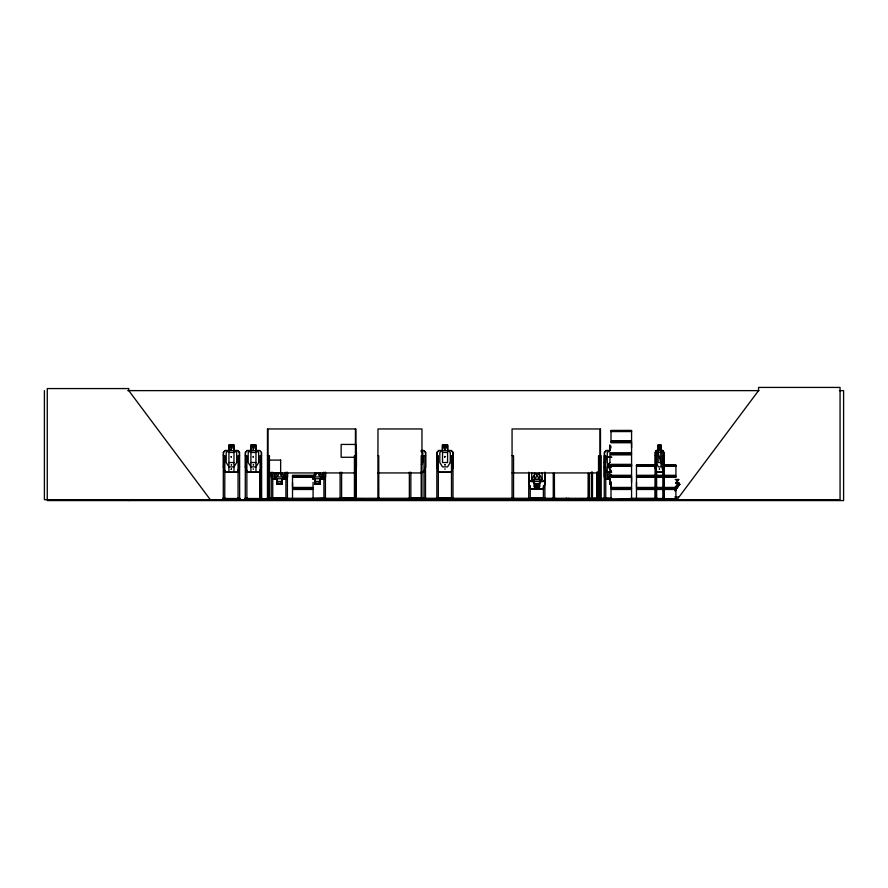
<?xml version="1.0" encoding="UTF-8"?>
<svg xmlns="http://www.w3.org/2000/svg" width="888" height="888" viewBox="0 0 888 888"><rect width="100%" height="100%" fill="white"/><g stroke="black" fill="none" stroke-linecap="round" stroke-linejoin="round"><path stroke-width="1.33" d="M313.087 482.384L313.064 487.434L292.507 487.434L292.529 482.384M611.022 487.434L611.022 482.384L611 487.434L631.579 487.434L631.579 477.333L611 477.333M631.557 482.384L631.557 477.333M631.557 447.796L631.557 442.746L611 442.746M675.923 487.434L636.474 487.434L636.496 482.384M267.732 499.655L267.732 498.745L259.507 498.767L259.518 499.655L276.002 499.511M347.474 499.567L363.958 499.511M609.024 499.567L581.651 499.544M659.551 457.043L659.395 456.476M659.551 447.197L659.395 446.631M662.659 472.105L663.602 466.877L663.847 452.369L663.791 499.655M662.692 472.283L663.691 466.91M663.847 466.91L662.881 472.283L656.088 472.283L655.222 466.899L656.354 472.105M647.974 499.655L671.628 499.655M648.395 498.823L656.11 498.745M231.124 447.219L231.402 446.631L231.091 447.186M231.124 457.076L231.402 456.476L231.091 457.043M253.158 447.208L253.335 446.609M253.158 457.054L253.335 456.454M444.766 447.208L444.944 446.609M444.766 457.054L444.944 456.454M239.571 466.91L237.707 472.283L225.008 472.283L223.332 466.899M261.56 466.91L259.696 472.283L246.997 472.283L245.321 466.899M355.7 469.064L356.443 466.91L356.443 452.369M425.496 466.877L423.698 472.105L420.934 472.105M452.991 466.877L451.182 472.105L438.739 472.105L437.118 466.877L437.118 452.469L438.739 450.649L451.182 450.649L452.991 452.447L452.991 498.29M544.877 483.616L543.079 488.855L530.636 488.855L529.004 483.616L529.026 473.015M604.373 462.482L606.226 457.098L611.31 457.098M604.55 462.515L606.36 457.287L611.888 457.287M253.113 447.219L253.28 446.631M253.113 457.076L253.28 456.476M444.721 447.219L444.888 446.631M444.721 457.076L444.888 456.476M536.618 473.815L536.94 473.593M222.255 499.655L223.021 499.511M244.244 499.655L244.933 499.544M245.044 499.433L245.177 498.767M308.014 499.655L309.124 499.511M339.016 499.655L339.793 499.511M408.269 499.655L409.035 499.511M435.753 499.655L436.519 499.511M527.472 499.655L528.593 499.511M654.878 499.389L655.222 452.403L656.121 450.46L658.23 450.46M655.355 452.469L656.31 450.46M655.411 466.899L655.411 452.403L656.354 450.649M278.865 473.193C278.466 478.288 271.473 478.532 277.045 473.004M316.883 473.193L314.718 476.911L312.964 476.956M611.188 474.381C607.98 480.93 606.16 474.536 611.388 470.74C605.549 466.1 608.202 460.25 611.321 467.554M313.076 476.401L315.062 473.004M535.864 473.371C528.527 480.774 534.987 482.417 537.029 474.636C539.138 482.439 545.221 480.697 538.095 473.415M421.445 464.713L422.799 462.548L422.799 452.447L420.99 451.248M542.18 479.287L539.471 483.616L534.421 483.616L531.712 479.287M609.956 462.515L607.259 466.844L607.259 476.945L609.956 478.743L609.956 484.16M676.456 481.329L677.267 480.175M675.047 487.434L677.333 484.215L675.957 483.061L678.41 479.609M676.19 482.95L678.632 479.487L676.023 483.194L678.943 483.194M675.235 490.498L679.697 484.16L675.38 490.487M675.49 488.333L678.576 483.993L679.398 483.993L675.013 490.986M675.546 489.41L679.398 483.993M677.033 499.655L758.552 390.631L758.552 387.423L840.059 387.423L840.059 499.655L44.4 499.655L44.4 390.631M658.163 450.649L656.765 452.447L656.765 462.548L658.163 466.877L660.794 466.877L662.193 462.548L662.193 452.447L660.794 450.649L660.883 445.055M287.412 476.923L285.781 478.743L273.338 478.743L271.539 476.945L271.539 473.004M325.43 476.923L323.809 478.743L312.565 478.743M544.899 479.553L543.267 481.374L530.824 481.374L529.026 479.576M545.077 479.631L543.345 481.562L539.66 481.562L539.671 486.968L534.254 486.968L534.254 481.562L530.758 481.562L528.848 479.653M560.905 499.511L545.032 499.511M611 465.046L631.59 465.157M611 499.633L631.59 499.211L631.579 489.466L611 489.466L611 499.211M228.926 450.649L226.218 452.447L226.218 462.548L228.926 466.877L233.977 466.877L236.685 462.548L236.685 452.447L233.977 450.649M250.916 450.649L248.207 452.447L248.207 462.548L250.916 466.877L255.966 466.877L258.674 462.548L258.674 452.447L255.966 450.649M609.956 445.232L609.956 450.649L607.259 452.447L607.259 462.548L609.956 466.877L609.956 476.945M659.462 469.33L659.507 468.731L659.34 469.297M445.043 469.33L444.888 468.775M536.863 486.002L536.863 485.514M231.213 469.319L231.557 468.753L231.202 469.297M253.358 469.33L253.269 468.775M127.739 390.631L758.974 390.631M839.438 390.631L843.6 390.631L843.6 500.577L47.264 500.577L47.264 388.567L128.782 388.567L128.782 390.631L210.29 499.655M611 430.525L631.579 430.525L610.977 430.569M631.59 430.924L610.977 430.924L631.59 430.969L631.557 440.714L611 440.714L611 430.98M611.022 431.568L631.557 431.568M610.855 441.414L631.723 441.414M610.855 442.046L631.723 442.046M658.163 445.232L660.938 445.232M231.269 449.073L231.213 449.628M659.384 449.073L659.351 449.628M231.269 449.561L231.446 449.017L231.191 449.594M253.258 449.561L253.446 449.017L253.202 449.628M444.866 449.561L445.055 449.017L444.821 449.628M228.926 450.46L225.053 450.46L223.332 452.403L223.277 499.655M233.977 450.46L237.662 450.46L239.571 452.369L239.66 499.655M250.916 450.46L247.042 450.46L245.321 452.403L245.266 499.655M255.966 450.46L259.651 450.46L261.56 452.369L261.649 499.655M421.434 450.46L423.776 450.46L425.685 452.369L425.685 466.91L423.82 472.283L421.289 472.283M660.883 450.46L662.859 450.46L663.847 452.369M259.574 450.649L247.13 450.649L245.499 452.469L245.51 466.877L247.13 472.105L259.574 472.105L261.372 466.877L261.372 452.447M421.289 450.649L423.698 450.649L425.496 452.447L425.496 498.29M609.956 450.649L606.171 450.649L604.55 452.469L604.55 476.945L606.36 478.743L609.967 478.743M656.199 450.649L662.814 450.649M228.926 452.447L233.977 452.447M250.916 452.447L255.966 452.447M658.13 452.447L660.794 452.447L660.794 462.548L658.163 462.548L658.163 452.447M611 452.847L631.579 452.847L631.579 442.746M610.855 453.557L631.723 453.557M610.855 454.179L631.723 454.179M611 454.878L631.579 454.878L631.579 464.624L610.9 465.023M223.399 455.677L224.886 455.677L224.72 499.655M239.549 455.677L238.062 455.677L238.062 499.655M245.388 455.677L246.875 455.677L246.875 499.655M261.538 455.677L260.051 455.677L260.217 499.655M267.466 455.677L269.441 455.677L269.441 498.057M356.01 455.677L354.423 455.677L354.423 498.057M377.977 455.677L378.721 455.677L378.81 498.512M421.955 455.677L421.212 455.677L421.212 498.057M425.496 455.677L424.009 455.677L424.009 498.29M452.991 455.677L451.493 455.677L451.493 498.29M512.065 455.677L513.553 455.677L513.553 498.057M600.022 455.677L598.534 455.677L598.534 498.057M600.477 455.677L601.065 455.677L601.043 498.512L600.477 498.512M655.311 455.677L656.099 455.677L656.099 499.655L656.188 498.057M354.479 457.276L341.147 457.276L341.147 444.444L355.811 444.444L355.811 457.276M228.926 462.548L233.977 462.548M250.916 462.548L255.966 462.548M611.022 464.357L631.557 464.357M636.452 465.157L655.733 465.134M665.634 465.112L675.935 465.157M611 465.168L631.579 465.168M636.474 465.168L655.699 465.168M665.634 465.168L675.923 465.168M631.59 465.512L610.977 465.512L631.59 465.556L631.557 475.302L611 475.302M636.452 465.512L655.688 465.512L636.452 465.534L636.496 475.302L675.923 475.302L675.923 465.567M665.634 465.512L675.935 465.512L664.513 465.623M611.022 466.156L631.557 466.156M636.496 466.156L655.755 466.156M665.634 466.178L675.901 466.156M662.936 470.951L657.608 450.46M611.699 472.105L606.171 472.105L604.55 466.877M656.199 472.105L662.814 472.105M611.122 472.283L606.038 472.283L604.362 466.899M267.954 472.938L354.534 472.938M377.977 472.938L421.955 472.938M512.065 472.938L600.022 472.938M292.507 475.302L313.087 475.302M292.363 476.001L313.231 476.001M610.855 476.001L631.723 476.001M636.33 476.001L676.057 476.001M292.363 476.634L313.231 476.634M610.855 476.634L631.723 476.634M636.33 476.634L676.057 476.634M313.087 477.333L292.507 477.333L292.507 487.434M675.923 477.333L636.474 477.333L636.474 487.434M273.271 478.921L276.767 478.921L276.767 484.337L282.184 484.337L282.173 478.921L285.869 478.921L287.59 476.989L287.59 473.038M312.454 478.921L314.796 478.921L314.785 484.337L320.202 484.337L320.202 478.921L323.887 478.921L325.607 476.989L325.607 473.038M534.421 479.287L539.471 479.287M675.346 479.487L678.632 479.487M675.413 479.631L678.698 479.631M675.957 483.061L679.02 482.95L679.764 484.304M678.809 484.471L679.642 484.471M292.363 488.145L313.231 488.145M610.855 488.145L631.723 488.145M636.33 488.145L655.799 488.145M656.598 488.145L676.057 488.145M292.363 488.766L313.231 488.766M610.855 488.766L631.723 488.766M636.33 488.766L655.799 488.766M656.598 488.766L676.057 488.766M674.758 496.969L678.354 496.969M247.053 498.057L245.21 498.057L245.166 499.655M259.873 498.057L261.705 498.057M267.288 498.057L269.608 498.512M271.073 498.057L287.579 498.057M325.596 498.057L313.497 498.512M339.938 498.057L354.601 498.057M356.432 498.057L354.245 498.512M378.81 498.057L377.888 498.057L377.977 428.96L421.955 428.96L421.955 498.057M409.179 498.057L425.674 498.057M422.044 498.057L421.123 498.512M436.663 498.057L453.158 498.057M511.888 498.057L513.73 498.512M528.56 498.057L545.054 498.057M553.124 498.057L554.523 498.057M588.011 498.057L589.41 498.057M591.253 498.057L592.54 498.512M596.647 498.057L598.001 498.057M601.231 498.057L598.357 498.512M604.084 498.057L611.055 498.512M655.178 498.057L656.72 498.057M662.87 498.057L664.424 498.057M267.299 498.29L611.621 498.29M630.491 498.29L656.976 498.29M225.053 498.512L237.884 498.512M247.042 498.512L259.873 498.512M267.466 498.512L268.032 498.512L268.043 455.677M656.188 498.512L663.403 498.512M239.66 498.745L239.993 499.544M611.022 498.945L631.557 498.945M665.634 498.945L675.901 498.945M665.634 499.234L675.935 499.234M239.782 499.433L240.681 499.655M511 499.544L511.721 499.544M445.154 464.602L444.833 465.146L445.132 464.668M253.546 464.602L253.213 465.146L253.524 464.668M620.557 499.511L621.667 499.655M453.302 499.511L454.079 499.655M425.818 499.511L426.584 499.655M325.563 499.511L326.684 499.655M287.546 499.511L288.656 499.655M261.849 498.767L261.76 499.655M231.557 464.602L231.224 465.146L231.535 464.668M313.164 477.544L314.974 478.743L314.974 484.16L320.024 484.16L320.024 478.743L322.721 476.945L322.721 473.149M273.271 478.921L271.362 477.011L271.362 473.049M319.958 473.026C325.385 478.499 318.681 478.288 318.248 473.193M281.929 473.026C287.357 478.499 280.663 478.288 280.22 473.193M678.876 483.061L679.586 484.349M662.703 450.46L663.758 452.447M662.659 450.649L663.602 452.447M528.826 483.649L530.502 489.033L543.201 489.033L545.066 483.649L545.077 473.038M655.355 466.877L656.288 472.283M675.923 499.211L675.901 489.466L636.474 489.466L636.474 499.211M671.139 499.655L671.139 498.745L657.109 498.745L657.109 499.655M664.335 499.655L664.28 455.677L663.014 455.677L663.025 499.655M664.257 498.057L664.257 499.655M663.558 498.057L663.658 499.655M663.503 470.795L663.503 499.655M662.925 498.057L662.925 499.655M660.938 450.649L661.038 445.055L658.075 445.055L658.075 450.46M658.23 445.055L658.319 450.649M656.587 470.795L656.676 499.655M655.799 472.172L655.932 499.655M655.71 498.057L655.71 499.655M648.451 498.745L648.451 499.655M610.866 446.131L610.866 447.941M610.866 481.451L610.866 483.25M609.956 452.447L609.956 462.548M609.779 445.055L609.779 450.46L606.093 450.46L604.362 452.403L604.373 477.011L606.282 478.921L609.79 478.921L609.79 484.337M605.749 498.29L605.76 455.677L604.273 455.677L604.273 498.29M600.488 428.96L600.488 498.057M600.022 498.057L600.022 428.96L512.065 428.96L512.065 498.057M597.868 472.172L597.868 498.29M597.335 472.172L597.324 498.29M597.258 498.057L592.007 498.512L591.941 472.172L591.93 498.29M596.792 472.172L596.792 498.29M592.474 472.172L592.474 498.29M591.397 472.172L591.397 498.29M589.277 473.448L589.277 498.057M588.755 473.448L588.755 498.057M588.145 473.448L588.067 498.512M568.409 498.29L568.409 499.655M566.355 498.29L566.355 499.655M566.144 498.29L566.144 499.655M554.389 473.448L554.456 498.512L553.868 473.448M553.779 473.448L553.779 498.057M553.257 473.448L553.257 498.057M544.877 472.172L544.888 498.29M543.401 485.914L543.389 498.29M542.18 472.982L542.191 479.576L539.482 481.374L539.482 486.791L534.432 486.791L534.432 481.374L531.734 479.576L531.712 472.982M539.471 472.982L539.482 479.576L534.432 479.576L534.421 472.982M530.236 485.914L530.225 498.29M528.749 472.172L528.726 498.29M438.328 498.29L438.328 455.677L436.841 455.677L436.841 498.29M410.844 472.172L410.844 498.29M409.357 472.172L409.357 498.29M356.255 452.447L356.255 498.29M355.433 428.96L355.422 498.512L356.01 498.512L355.91 428.96L267.954 428.96L267.954 498.057M341.603 472.172L341.603 498.29M340.104 472.172L340.104 498.29M325.43 472.172L325.408 498.29M323.931 472.172L323.92 498.29M320.024 473.149L320.024 476.945L314.974 476.945L314.974 473.149M313.087 499.211L313.087 489.466L292.507 489.466L292.507 499.211M287.39 472.172L287.401 498.29M285.914 472.172L285.903 498.29M284.704 473.149L284.704 476.945L281.996 478.743L281.996 484.16L276.945 484.16L276.956 478.743L274.248 476.945L274.248 473.149M281.996 473.149L281.996 476.945L276.945 476.945L276.945 473.149M272.749 472.172L272.738 498.29M271.262 472.172L271.24 498.29M267.477 428.96L267.466 499.655M267.388 498.057L267.299 499.655M261.361 498.057L261.361 499.655M260.04 472.172L259.873 499.655M256.144 450.46L256.144 445.055L250.738 445.055L250.738 450.46M255.966 472.283L255.966 445.232L250.916 445.232L250.916 472.283M247.042 498.057L247.053 499.655M246.709 498.057L246.709 499.655M245.554 498.057L245.565 499.655M239.771 499.655L239.716 498.057L237.884 498.057L237.884 499.655M239.372 498.057L239.372 499.655M238.228 498.057L238.228 499.655M234.155 450.46L234.155 445.055L228.749 445.055L228.749 450.46M233.977 472.283L233.977 445.232L228.926 445.232L228.926 472.283M225.064 499.655L225.064 498.057L223.221 498.057L223.177 499.655M223.565 498.057L223.565 499.655M128.782 499.655L128.782 500.577M536.707 481.551L536.707 481.551M239.383 466.877L237.584 472.105L225.141 472.105L223.51 466.877L223.521 452.469L225.141 450.649L237.584 450.649L239.383 452.447L239.383 466.877M453.169 466.91L451.315 472.283L438.605 472.283L436.94 466.899L436.94 452.403L438.661 450.46L442.346 450.46L442.346 445.055L447.752 445.055L447.752 450.46L451.259 450.46L453.169 452.369L453.169 466.91M450.283 462.548L447.574 466.877L442.524 466.877L439.815 462.548L439.815 452.447L442.524 450.649L442.524 445.232L447.574 445.232L447.574 450.649L450.283 452.447L450.283 462.548M233.078 446.131L229.826 446.131L229.826 447.941L233.078 447.941L233.078 446.131M255.067 446.131L251.815 446.131L251.815 447.941L255.067 447.941L255.067 446.131M446.675 446.131L443.423 446.131L443.423 447.941L446.675 447.941L446.675 446.131M660.317 446.131L658.63 446.131L658.63 447.941L660.317 447.941L660.317 446.131M447.574 452.447L442.524 452.447L442.524 462.548L447.574 462.548L447.574 452.447M280.641 460.095L269.186 460.095L269.186 472.927L280.641 472.927L280.641 460.095M281.096 481.451L277.844 481.451L277.844 483.25L281.096 483.25L281.096 481.451M319.114 481.451L315.873 481.451L315.873 483.25L319.114 483.25L319.114 481.451M538.583 484.082L535.331 484.082L535.331 485.891L538.583 485.891L538.583 484.082"/></g></svg>
